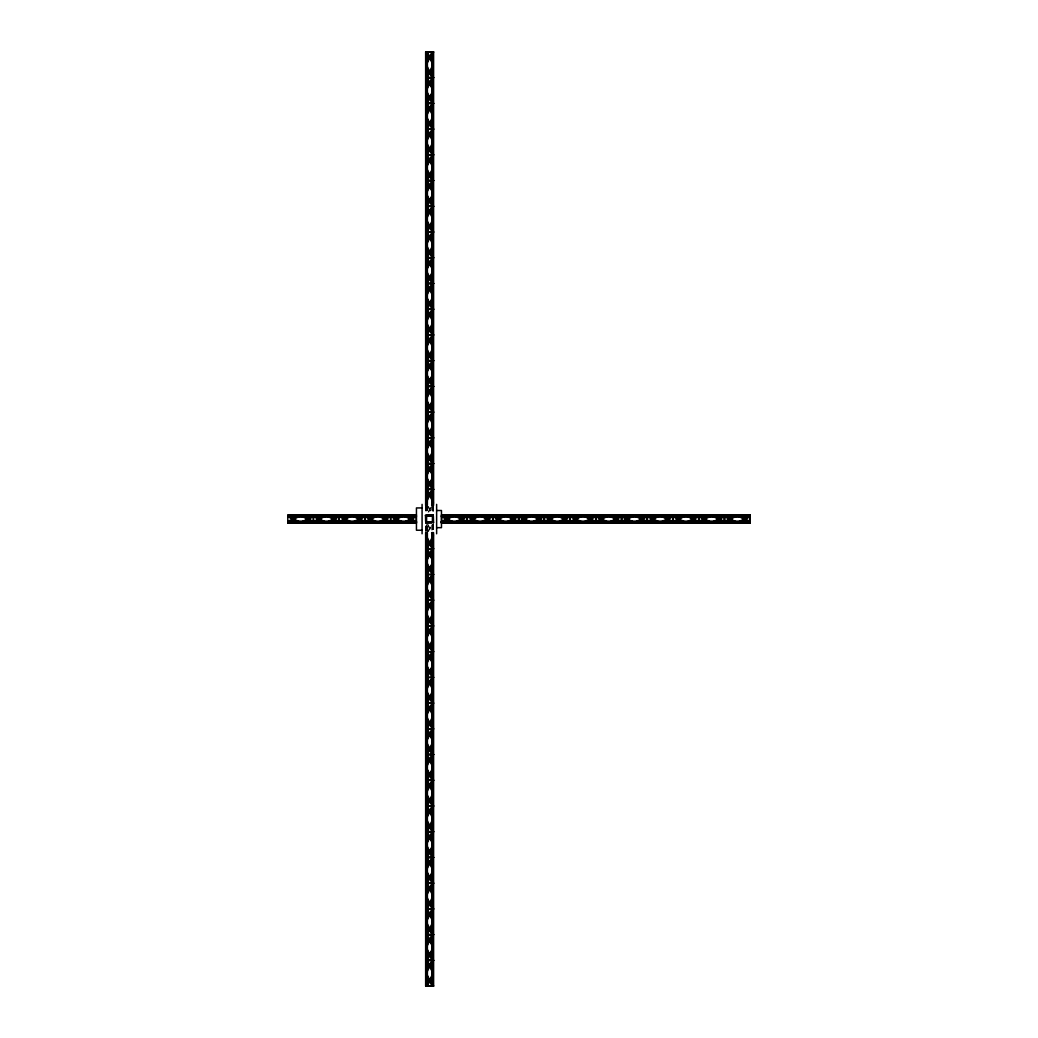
<?xml version="1.0" encoding="UTF-8"?>
<svg xmlns="http://www.w3.org/2000/svg" width="1038" height="1038" viewBox="0 0 1038 1038"><rect width="100%" height="100%" fill="white"/><g stroke="black" fill="none" stroke-linecap="round" stroke-linejoin="round"><path stroke-width="0.75" stroke-dasharray="5 3.75" d="M428.084 512.136L430.874 506.453M428.785 512.058L431.574 506.375M427.773 531.625L431.263 524.527M428.46 531.547L431.964 524.45L431.964 532.585M433.326 524.45L432.846 531.625M428.46 506.453L431.263 512.136M427.773 506.375L430.562 512.058M428.084 524.527L431.574 531.625M427.384 524.45L430.874 531.547M433.534 505.415L433.534 511.838M433.534 524.553L433.534 532.585M433.326 506.375L433.326 512.136M433.326 523.1L433.326 531.625M433.17 505.415L433.17 511.838M433.17 524.553L433.17 532.585M432.976 505.415L432.976 511.838M432.976 524.553L432.976 532.585M432.846 506.375L432.846 512.136M432.612 505.415L432.612 511.838M432.612 524.553L432.612 532.585M432.119 505.415L432.119 511.838M432.119 524.553L432.119 532.585M431.964 505.415L431.964 511.838M427.384 505.415L427.384 511.838M427.384 526.162L427.384 532.585M427.215 505.415L427.215 511.838M427.215 526.162L427.215 532.585M426.735 505.415L426.735 511.838M426.735 526.162L426.735 532.585M426.371 505.415L426.501 512.136M426.501 524.45L426.371 532.585M426.177 505.415L426.177 511.838M426.177 526.162L426.177 532.585M426.021 506.375L426.021 512.136M426.021 525.864L426.021 531.625M425.814 505.415L425.814 511.838M425.814 526.162L425.814 532.585M425.645 505.415L425.645 511.838M425.645 526.162L425.645 532.585"/><path stroke-width="1.5" d="M427.072 62.008L431.964 52.069M427.072 63.344L431.964 53.405M427.384 76.124L432.976 64.771L427.384 53.405M432.976 66.108L427.384 77.474L433.534 77.474M427.072 87.737L431.964 77.798M427.072 89.073L431.964 79.135M427.384 101.854L432.976 90.501L427.384 79.135M432.976 91.837L427.384 103.203L433.534 103.203M427.072 113.466L431.964 103.528M427.072 114.803L431.964 104.864M427.384 127.583L432.976 116.23L427.384 104.864M432.976 117.566L427.384 128.933L433.534 128.933M427.072 139.196L431.964 129.257M427.072 140.545L431.964 130.606M427.384 153.313L432.976 141.959L427.384 130.606M432.976 143.309L427.384 154.662L433.534 154.662M427.072 164.925L431.964 154.986M427.072 166.275L431.964 156.336M427.384 179.042L432.976 167.689L427.384 156.336M432.976 169.038L427.384 180.391L433.534 180.391M427.072 190.655L431.964 180.716M427.072 192.004L431.964 182.065M427.384 204.784L432.976 193.418L427.384 182.065M432.976 194.768L427.384 206.121L433.534 206.121M427.072 216.384L431.964 206.445M427.072 217.733L431.964 207.795M427.384 230.514L432.976 219.148L427.384 207.795M432.976 220.497L427.384 231.85L433.534 231.85M427.072 242.114L431.964 232.188M427.072 243.463L431.964 233.524M427.384 256.243L432.976 244.877L427.384 233.524M432.976 246.227L427.384 257.58L433.534 257.58M427.072 267.856L431.964 257.917M427.072 269.192L431.964 259.253M427.384 281.973L432.976 270.62L427.384 259.253M432.976 271.956L427.384 283.322L433.534 283.322M427.072 293.585L431.964 283.646M427.072 294.922L431.964 284.983M427.384 307.702L432.976 296.349L427.384 284.983M432.976 297.685L427.384 309.052L433.534 309.052M427.072 319.315L431.964 309.376M427.072 320.651L431.964 310.725M427.384 333.432L432.976 322.078L427.384 310.725M432.976 323.415L427.384 334.781L433.534 334.781M427.072 345.044L431.964 335.105M427.072 346.394L431.964 336.455M427.384 359.161L432.976 347.808L427.384 336.455M432.976 349.157L427.384 360.51L433.534 360.51M427.072 370.774L431.964 360.835M427.072 372.123L431.964 362.184M427.384 384.903L432.976 373.537L427.384 362.184M432.976 374.887L427.384 386.24L433.534 386.24M427.072 396.503L431.964 386.564M427.072 397.852L431.964 387.914M427.384 410.633L432.976 399.267L427.384 387.914M432.976 400.616L427.384 411.969L433.534 411.969M427.072 422.232L431.964 412.294M427.072 423.582L431.964 413.643M427.384 436.362L432.976 424.996L427.384 413.643M432.976 426.346L427.384 437.699L433.534 437.699M427.072 447.975L431.964 438.036M427.072 449.311L431.964 439.372M427.384 462.092L432.976 450.739L427.384 439.372M432.976 452.075L427.384 463.428L433.534 463.428M427.072 473.704L431.964 463.765M427.072 475.041L431.964 465.102M427.384 487.821L432.976 476.468L427.384 465.102M432.976 477.804L427.384 489.17L433.534 489.17M427.072 499.434L431.964 489.495M427.072 500.77L431.964 490.831M431.574 505.039L432.976 502.197L427.384 490.831M427.384 547.169L432.976 535.803L431.574 532.961M427.384 548.505L432.976 537.152M427.072 558.768L431.964 548.83M427.072 560.118L431.964 550.179M427.384 572.898L432.976 561.532L427.384 550.179M427.384 574.235L432.976 562.881M427.072 584.498L431.964 574.572M427.072 585.847L431.964 575.908M427.384 598.628L432.976 587.261L427.384 575.908M427.384 599.964L432.976 588.611M427.072 610.24L431.964 600.301M427.072 611.577L431.964 601.638M427.384 624.357L432.976 613.004L427.384 601.638M427.384 625.706L432.976 614.34M427.072 635.97L431.964 626.031M427.072 637.306L431.964 627.367M427.384 650.086L432.976 638.733L427.384 627.367M427.384 651.436L432.976 640.07M427.072 661.699L431.964 651.76M427.072 663.035L431.964 653.097M427.384 675.816L432.976 664.463L427.384 653.097M427.384 677.165L432.976 665.799M427.072 687.428L431.964 677.49M427.072 688.778L431.964 678.839M427.384 701.545L432.976 690.192L427.384 678.839M427.384 702.895L432.976 691.542M427.072 713.158L431.964 703.219M427.072 714.507L431.964 704.568M427.384 727.275L432.976 715.922L427.384 704.568M427.384 728.624L432.976 717.271M427.072 738.887L431.964 728.948M427.072 740.237L431.964 730.298M427.384 753.017L432.976 741.651L427.384 730.298M432.976 743L427.384 754.354L433.534 754.354M427.072 764.617L431.964 754.678M427.072 765.966L431.964 756.027M427.384 778.747L432.976 767.38L427.384 756.027M432.976 768.73L427.384 780.083L433.534 780.083M427.072 790.359L431.964 780.42M427.072 791.696L431.964 781.757M427.384 804.476L432.976 793.123L427.384 781.757M432.976 794.459L427.384 805.812L433.534 805.812M427.072 816.089L431.964 806.15M427.072 817.425L431.964 807.486M427.384 830.205L432.976 818.852L427.384 807.486M432.976 820.189L427.384 831.555L433.534 831.555M427.072 841.818L431.964 831.879M427.072 843.154L431.964 833.216M427.384 855.935L432.976 844.582L427.384 833.216M432.976 845.918L427.384 857.284L433.534 857.284M427.072 867.547L431.964 857.609M427.072 868.884L431.964 858.958M427.384 881.664L432.976 870.311L427.384 858.958M432.976 871.648L427.384 883.014L433.534 883.014M427.072 893.277L431.964 883.338M427.072 894.626L431.964 884.687M427.384 907.394L432.976 896.041L427.384 884.687M432.976 897.39L427.384 908.743L433.534 908.743M427.072 919.006L431.964 909.067M427.072 920.356L431.964 910.417M427.384 933.136L432.976 921.77L427.384 910.417M432.976 923.119L427.384 934.472L433.534 934.472M427.072 944.736L431.964 934.797M427.072 946.085L431.964 936.146M427.384 958.865L432.976 947.499L427.384 936.146M432.976 948.849L427.384 960.202L433.534 960.202M427.072 970.465L431.964 960.526M427.072 971.815L431.964 961.876M427.384 984.595L432.976 973.229L427.384 961.876M427.384 985.931L432.976 974.578M287.954 521.374L297.893 516.483M289.304 521.374L299.242 516.483M312.023 516.794L300.657 522.386L289.304 516.794M302.006 522.386L313.359 516.794M313.684 521.374L323.622 516.483M315.033 521.374L324.972 516.483M337.752 516.794L326.386 522.386L315.033 516.794M327.736 522.386L339.089 516.794M339.426 521.374L349.365 516.483M340.762 521.374L350.701 516.483M363.482 516.794L352.129 522.386L340.762 516.794M353.465 522.386L364.831 516.794M365.155 521.374L375.094 516.483M366.492 521.374L376.431 516.483M389.211 516.794L377.858 522.386L366.492 516.794M379.194 522.386L390.56 516.794M390.885 521.374L400.824 516.483M392.221 521.374L402.16 516.483M414.941 516.794L403.587 522.386L392.221 516.794M404.924 522.386L416.29 516.794M441.591 521.374L451.53 516.483M442.941 521.374L452.879 516.483M465.66 516.794L454.294 522.386L442.941 516.794M455.643 522.386L466.996 516.794M467.321 521.374L477.259 516.483M468.67 521.374L478.609 516.483M491.389 516.794L480.023 522.386L468.67 516.794M481.373 522.386L492.726 516.794M493.063 521.374L502.989 516.483M494.399 521.374L504.338 516.483M517.119 516.794L505.753 522.386L494.399 516.794M507.102 522.386L518.455 516.794M518.792 521.374L528.731 516.483M520.129 521.374L530.068 516.483M542.848 516.794L531.495 522.386L520.129 516.794M532.831 522.386L544.197 516.794M544.522 521.374L554.461 516.483M545.858 521.374L555.797 516.483M568.577 516.794L557.224 522.386L545.858 516.794M558.561 522.386L569.927 516.794M570.251 521.374L580.19 516.483M571.601 521.374L581.527 516.483M594.307 516.794L582.954 522.386L571.601 516.794M584.29 522.386L595.656 516.794M595.981 521.374L605.92 516.483M597.33 521.374L607.269 516.483M620.036 516.794L608.683 522.386L597.33 516.794M610.033 522.386L621.386 516.794M621.71 521.374L631.649 516.483M623.06 521.374L632.998 516.483M645.779 516.794L634.413 522.386L623.06 516.794M635.762 522.386L647.115 516.794M647.44 521.374L657.378 516.483M648.789 521.374L658.728 516.483M671.508 516.794L660.142 522.386L648.789 516.794M661.491 522.386L672.845 516.794M673.169 521.374L683.108 516.483M674.518 521.374L684.457 516.483M697.238 516.794L685.871 522.386L674.518 516.794M687.221 522.386L698.574 516.794M698.911 521.374L708.85 516.483M700.248 521.374L710.187 516.483M722.967 516.794L711.614 522.386L700.248 516.794M712.95 522.386L724.316 516.794M724.641 521.374L734.58 516.483M725.977 521.374L735.916 516.483M748.696 516.794L737.343 522.386L725.977 516.794M738.68 522.386L750.046 516.794M433.689 51.9L425.645 51.9L425.645 505.415M425.814 52.069L433.534 52.069M426.021 63.422L426.021 66.108M425.814 77.474L426.735 77.474L425.814 77.798M425.645 77.629L433.689 77.629M433.534 77.798L427.384 77.798L432.976 89.151M426.021 89.151L426.021 91.837M425.814 103.203L426.735 103.528L425.814 103.528M425.645 103.359L433.689 103.359M433.534 103.528L427.384 103.528L432.976 114.881M426.021 114.881L426.021 117.566M425.814 128.933L426.735 128.933L425.814 129.257M425.645 129.088L433.689 129.088M433.534 129.257L427.384 129.257L432.976 140.61M426.021 140.61L426.021 143.309M425.814 154.662L426.735 154.662L425.814 154.986M425.645 154.831L433.689 154.831M433.534 154.986L427.384 154.986L432.976 166.352M426.021 166.352L426.021 169.038M425.814 180.391L426.735 180.391L425.814 180.716M425.645 180.56L433.689 180.56M433.534 180.716L427.384 180.716L432.976 192.082M426.021 192.082L426.021 194.768M425.814 206.121L426.735 206.121L425.814 206.445M425.645 206.29L433.689 206.29M433.534 206.445L427.384 206.445L432.976 217.811M426.021 217.811L426.021 220.497M425.814 231.85L426.735 231.85L425.814 232.188M425.645 232.019L433.689 232.019M433.534 232.188L427.384 232.188L432.976 243.541M426.021 243.541L426.021 246.227M425.814 257.58L426.735 257.58L425.814 257.917M425.645 257.748L433.689 257.748M433.534 257.917L427.384 257.917L432.976 269.27M426.021 269.27L426.021 271.956M425.814 283.322L426.735 283.322L425.814 283.646M425.645 283.478L433.689 283.478M433.534 283.646L427.384 283.646L432.976 295M426.021 295L426.021 297.685M425.814 309.052L426.735 309.052L425.814 309.376M425.645 309.207L433.689 309.207M433.534 309.376L427.384 309.376L432.976 320.729M426.021 320.729L426.021 323.415M425.814 334.781L426.735 334.781L425.814 335.105M425.645 334.937L433.689 334.937M433.534 335.105L427.384 335.105L432.976 346.458M426.021 346.458L426.021 349.157M425.814 360.51L426.735 360.51L425.814 360.835M425.645 360.679L433.689 360.679M433.534 360.835L427.384 360.835L432.976 372.201M426.021 372.201L426.021 374.887M425.814 386.24L426.735 386.564L425.814 386.564M425.645 386.408L433.689 386.408M433.534 386.564L427.384 386.564L432.976 397.93M426.021 397.93L426.021 400.616M425.814 411.969L426.735 411.969L425.814 412.294M425.645 412.138L433.689 412.138M433.534 412.294L427.384 412.294L432.976 423.66M426.021 423.66L426.021 426.346M425.814 437.699L426.735 437.699L425.814 438.036M425.645 437.867L433.689 437.867M433.534 438.036L427.384 438.036L432.976 449.389M426.021 449.389L426.021 452.075M425.814 463.428L426.735 463.428L425.814 463.765M425.645 463.597L433.689 463.597M433.534 463.765L427.384 463.765L432.976 475.119M426.021 475.119L426.021 477.804M425.814 489.17L426.735 489.17L425.814 489.495M425.645 489.326L433.689 489.326M433.534 489.495L427.384 489.495L432.976 500.848M426.021 500.848L426.501 505.039M422.077 507.932L416.446 507.932L416.446 530.223L422.077 530.223M436.635 510.501L441.474 510.501L441.474 527.667L436.635 527.667M416.446 515.056L287.798 515.056L287.798 523.1L416.446 523.1M427.059 515.056L433.365 514.9L432.444 515.056M441.435 515.056L750.202 515.056L750.202 523.1L441.435 523.1M287.798 515.224L416.446 515.224M427.215 515.263L432.807 515.263M441.435 515.224L750.202 515.224M425.645 515.614L427.059 515.419M427.215 515.743L432.807 515.743M425.645 515.977L425.489 515.056L425.645 521.374L426.566 521.374L426.566 515.614M432.807 515.977L427.059 515.977L427.215 515.056M287.798 516.626L416.446 516.626M432.444 516.626L433.365 516.626M441.435 516.626L750.202 516.626M287.798 516.794L416.446 516.794M441.435 516.794L750.202 516.794M425.645 521.206L426.566 521.206M287.798 521.374L416.446 521.374M441.435 521.374L750.202 521.374M287.798 521.53L416.446 521.53M441.435 521.53L750.202 521.53M426.203 521.855L431.964 521.855M433.365 521.855L433.534 522.776L433.365 516.47L432.444 516.47L432.444 522.218M287.798 522.023L416.446 522.023M426.203 522.088L431.795 522.088M441.435 522.023L750.202 522.023M287.954 522.257L313.359 522.257M313.684 522.257L339.089 522.257M339.426 522.257L364.831 522.257M365.155 522.257L390.56 522.257M390.885 522.257L416.29 522.257M431.964 522.218L433.365 522.218M441.591 522.257L466.996 522.257M467.321 522.257L492.726 522.257M493.063 522.257L518.455 522.257M518.792 522.257L544.197 522.257M544.522 522.257L569.927 522.257M570.251 522.257L595.656 522.257M595.981 522.257L621.386 522.257M621.71 522.257L647.115 522.257M647.44 522.257L672.845 522.257M673.169 522.257L698.574 522.257M698.911 522.257L724.316 522.257M724.641 522.257L750.046 522.257M287.798 522.386L416.446 522.386M431.964 522.412L433.365 522.412M441.435 522.386L750.202 522.386M287.798 522.581L416.446 522.581M426.203 522.568L431.795 522.568M441.435 522.581L750.202 522.581M287.798 522.944L416.446 522.944M441.435 522.944L750.202 522.944M426.021 537.152L426.501 532.961M425.645 548.674L433.689 548.674M425.814 548.83L426.735 548.505M433.534 548.83L427.384 548.83L432.976 560.196M426.021 560.196L426.021 562.881M425.645 574.403L433.689 574.403M425.814 574.572L426.735 574.235M433.534 574.572L427.384 574.572L432.976 585.925M426.021 585.925L426.021 588.611M425.645 600.133L433.689 600.133M425.814 600.301L426.735 599.964M433.534 600.301L427.384 600.301L432.976 611.654M426.021 611.654L426.021 614.34M425.645 625.862L433.689 625.862M425.814 626.031L426.735 625.706M433.534 626.031L427.384 626.031L432.976 637.384M426.021 637.384L426.021 640.07M425.645 651.592L433.689 651.592M425.814 651.76L426.735 651.436M433.534 651.76L427.384 651.76L432.976 663.113M426.021 663.113L426.021 665.799M425.645 677.321L433.689 677.321M425.814 677.49L426.735 677.165M433.534 677.49L427.384 677.49L432.976 688.843M426.021 688.843L426.021 691.542M425.645 703.063L433.689 703.063M425.814 703.219L426.735 702.895M433.534 703.219L427.384 703.219L432.976 714.585M426.021 714.585L426.021 717.271M425.645 728.793L433.689 728.793M425.814 728.948L426.735 728.624M433.534 728.948L427.384 728.948L432.976 740.315M426.021 740.315L426.021 743M425.814 754.354L426.735 754.354L425.814 754.678M425.645 754.522L433.689 754.522M433.534 754.678L427.384 754.678L432.976 766.044M426.021 766.044L426.021 768.73M425.814 780.083L426.735 780.083L425.814 780.42M425.645 780.252L433.689 780.252M433.534 780.42L427.384 780.42L432.976 791.773M426.021 791.773L426.021 794.459M425.814 805.812L426.735 805.812L425.814 806.15M425.645 805.981L433.689 805.981M433.534 806.15L427.384 806.15L432.976 817.503M426.021 817.503L426.021 820.189M425.814 831.555L426.735 831.555L425.814 831.879M425.645 831.71L433.689 831.71M433.534 831.879L427.384 831.879L432.976 843.232M426.021 843.232L426.021 845.918M425.814 857.284L426.735 857.284L425.814 857.609M425.645 857.44L433.689 857.44M433.534 857.609L427.384 857.609L432.976 868.962M426.021 868.962L426.021 871.648M425.814 883.014L426.735 883.014L425.814 883.338M425.645 883.169L433.689 883.169M433.534 883.338L427.384 883.338L432.976 894.691M426.021 894.691L426.021 897.39M425.814 908.743L426.735 908.743L425.814 909.067M425.645 908.912L433.689 908.912M433.534 909.067L427.384 909.067L432.976 920.434M426.021 920.434L426.021 923.119M425.814 934.472L426.735 934.472L425.814 934.797M425.645 934.641L433.689 934.641M433.534 934.797L427.384 934.797L432.976 946.163M426.021 946.163L426.021 948.849M425.814 960.202L426.735 960.202L425.814 960.526M425.645 960.371L433.689 960.371M433.534 960.526L427.384 960.526L432.976 971.892M426.021 971.892L426.021 974.578M425.814 985.931L433.534 985.931M433.689 986.1L425.645 986.1L425.645 532.585M740.107 516.483L750.046 521.374M738.758 516.483L748.696 521.374M724.641 516.794L735.994 522.386M714.378 516.483L724.316 521.374M713.028 516.483L722.967 521.374M698.911 516.794L710.264 522.386M688.635 516.483L698.574 521.374M687.299 516.483L697.238 521.374M673.169 516.794L684.535 522.386M662.906 516.483L672.845 521.374M661.569 516.483L671.508 521.374M647.44 516.794L658.806 522.386M637.176 516.483L647.115 521.374M635.84 516.483L645.779 521.374M621.71 516.794L633.076 522.386M611.447 516.483L621.386 521.374M610.097 516.483L620.036 521.374M595.981 516.794L607.334 522.386M585.717 516.483L595.656 521.374M584.368 516.483L594.307 521.374M570.251 516.794L581.604 522.386M559.988 516.483L569.927 521.374M558.639 516.483L568.577 521.374M544.522 516.794L555.875 522.386M534.259 516.483L544.197 521.374M532.909 516.483L542.848 521.374M518.792 516.794L530.146 522.386M508.529 516.483L518.455 521.374M507.18 516.483L517.119 521.374M493.063 516.794L504.416 522.386M482.787 516.483L492.726 521.374M481.45 516.483L491.389 521.374M467.321 516.794L478.687 522.386M457.057 516.483L466.996 521.374M455.721 516.483L465.66 521.374M441.591 516.794L452.957 522.386M406.351 516.483L416.29 521.374M405.002 516.483L414.941 521.374M390.885 516.794L402.238 522.386M380.622 516.483L390.56 521.374M379.272 516.483L389.211 521.374M365.155 516.794L376.509 522.386M354.892 516.483L364.831 521.374M353.543 516.483L363.482 521.374M339.426 516.794L350.779 522.386M329.15 516.483L339.089 521.374M327.813 516.483L337.752 521.374M313.684 516.794L325.05 522.386M303.42 516.483L313.359 521.374M302.084 516.483L312.023 521.374M287.954 516.794L299.32 522.386M427.384 52.069L432.976 63.422M427.072 66.185L431.964 76.124M427.072 67.535L431.964 77.474M427.072 91.915L431.964 101.854M427.072 93.264L431.964 103.203M427.072 117.644L431.964 127.583M427.072 118.994L431.964 128.933M427.072 143.374L431.964 153.313M427.072 144.723L431.964 154.662M427.072 169.116L431.964 179.042M427.072 170.453L431.964 180.391M427.072 194.846L431.964 204.784M427.072 196.182L431.964 206.121M427.072 220.575L431.964 230.514M427.072 221.911L431.964 231.85M427.072 246.304L431.964 256.243M427.072 247.641L431.964 257.58M427.072 272.034L431.964 281.973M427.072 273.383L431.964 283.322M427.072 297.763L431.964 307.702M427.072 299.113L431.964 309.052M427.072 323.493L431.964 333.432M427.072 324.842L431.964 334.781M427.072 349.222L431.964 359.161M427.072 350.572L431.964 360.51M427.072 374.965L431.964 384.903M427.072 376.301L431.964 386.24M427.072 400.694L431.964 410.633M427.072 402.03L431.964 411.969M427.072 426.423L431.964 436.362M427.072 427.76L431.964 437.699M427.072 452.153L431.964 462.092M427.072 453.502L431.964 463.428M427.072 477.882L431.964 487.821M427.072 479.232L431.964 489.17M427.072 537.23L431.964 547.169M427.072 538.566L431.964 548.505M427.072 562.959L431.964 572.898M427.072 564.296L431.964 574.235M427.072 588.689L431.964 598.628M427.072 590.025L431.964 599.964M427.072 614.418L431.964 624.357M427.072 615.768L431.964 625.706M427.072 640.148L431.964 650.086M427.072 641.497L431.964 651.436M427.072 665.877L431.964 675.816M427.072 667.226L431.964 677.165M427.072 691.606L431.964 701.545M427.072 692.956L431.964 702.895M427.072 717.349L431.964 727.275M427.072 718.685L431.964 728.624M427.072 743.078L431.964 753.017M427.072 744.415L431.964 754.354M427.072 768.808L431.964 778.747M427.072 770.144L431.964 780.083M427.072 794.537L431.964 804.476M427.072 795.887L431.964 805.812M427.072 820.267L431.964 830.205M427.072 821.616L431.964 831.555M427.072 845.996L431.964 855.935M427.072 847.345L431.964 857.284M427.072 871.725L431.964 881.664M427.072 873.075L431.964 883.014M427.072 897.455L431.964 907.394M427.072 898.804L431.964 908.743M427.072 923.197L431.964 933.136M427.072 924.534L431.964 934.472M427.072 948.927L431.964 958.865M427.072 950.263L431.964 960.202M427.072 974.656L431.964 984.595M427.072 975.992L431.964 985.931M750.046 515.224L750.046 522.944M724.641 515.224L724.641 522.944M724.472 515.056L724.472 523.1M724.316 515.224L724.316 522.944M698.911 515.224L698.911 522.944M698.743 515.056L698.743 523.1M698.574 515.224L698.574 522.944M673.169 515.224L673.169 522.944M673.013 515.056L673.013 523.1M672.845 515.224L672.845 522.944M647.44 515.224L647.44 522.944M647.284 515.056L647.284 523.1M647.115 515.224L647.115 522.944M621.71 515.224L621.71 522.944M621.554 515.056L621.554 523.1M621.386 515.224L621.386 522.944M595.981 515.224L595.981 522.944M595.812 515.056L595.812 523.1M595.656 515.224L595.656 522.944M570.251 515.224L570.251 522.944M570.083 515.056L570.083 523.1M569.927 515.224L569.927 522.944M544.522 515.224L544.522 522.944M544.353 515.056L544.353 523.1M544.197 515.224L544.197 522.944M518.792 515.224L518.792 522.944M518.624 515.056L518.624 523.1M518.455 515.224L518.455 522.944M493.063 515.224L493.063 522.944M492.894 515.056L492.894 523.1M492.726 515.224L492.726 522.944M467.321 515.224L467.321 522.944M467.165 515.056L467.165 523.1M466.996 515.224L466.996 522.944M441.591 515.224L441.591 522.944M436.635 504.364L436.635 533.792M433.534 51.9L433.534 505.415M433.534 532.585L433.534 986.1M433.326 52.069L433.326 77.474M433.326 77.798L433.326 103.203M433.326 103.528L433.326 128.933M433.326 129.257L433.326 154.662M433.326 154.986L433.326 180.391M433.326 180.716L433.326 206.121M433.326 206.445L433.326 231.85M433.326 232.188L433.326 257.58M433.326 257.917L433.326 283.322M433.326 283.646L433.326 309.052M433.326 309.376L433.326 334.781M433.326 335.105L433.326 360.51M433.326 360.835L433.326 386.24M433.326 386.564L433.326 411.969M433.326 412.294L433.326 437.699M433.326 438.036L433.326 463.428M433.326 463.765L433.326 489.17M433.326 489.495L433.326 503.534L432.846 489.495M433.326 548.505L433.326 534.466L432.846 548.505M433.326 548.83L433.326 574.235M433.326 574.572L433.326 599.964M433.326 600.301L433.326 625.706M433.326 626.031L433.326 651.436M433.326 651.76L433.326 677.165M433.326 677.49L433.326 702.895M433.326 703.219L433.326 728.624M433.326 728.948L433.326 754.354M433.326 754.678L433.326 780.083M433.326 780.42L433.326 805.812M433.326 806.15L433.326 831.555M433.326 831.879L433.326 857.284M433.326 857.609L433.326 883.014M433.326 883.338L433.326 908.743M433.326 909.067L433.326 934.472M433.326 934.797L433.326 960.202M433.326 960.526L433.326 985.931M433.17 51.9L433.17 505.415M433.157 516.626L433.157 522.218M433.17 532.585L433.17 986.1M432.976 51.9L432.976 505.415M433.002 515.056L433.002 516.47M432.976 532.585L432.976 986.1M432.846 52.069L432.846 77.474M432.846 77.798L432.846 103.203M432.846 103.528L432.846 128.933M432.846 129.257L432.846 154.662M432.846 154.986L432.846 180.391M432.846 180.716L432.846 206.121M432.846 206.445L432.846 231.85M432.846 232.188L432.846 257.58M432.846 257.917L432.846 283.322M432.846 283.646L432.846 309.052M432.846 309.376L432.846 334.781M432.846 335.105L432.846 360.51M432.846 360.835L432.846 386.24M432.846 386.564L432.846 411.969M432.846 412.294L432.846 437.699M432.846 438.036L432.846 463.428M432.846 463.765L432.846 489.17M432.807 515.056L432.677 522.218M432.846 548.83L432.846 574.235M432.846 574.572L432.846 599.964M432.846 600.301L432.846 625.706M432.846 626.031L432.846 651.436M432.846 651.76L432.846 677.165M432.846 677.49L432.846 702.895M432.846 703.219L432.846 728.624M432.846 728.948L432.846 754.354M432.846 754.678L432.846 780.083M432.846 780.42L432.846 805.812M432.846 806.15L432.846 831.555M432.846 831.879L432.846 857.284M432.846 857.609L432.846 883.014M432.846 883.338L432.846 908.743M432.846 909.067L432.846 934.472M432.846 934.797L432.846 960.202M432.846 960.526L432.846 985.931M432.612 51.9L432.612 505.415M432.612 532.585L432.612 986.1M432.119 51.9L432.119 505.415M432.119 532.585L432.119 986.1M431.964 51.9L431.964 505.415M431.795 521.855L431.964 522.776L425.645 522.944M431.964 532.585L431.964 986.1M427.384 51.9L427.384 505.415M427.384 532.585L427.384 986.1M427.215 51.9L427.215 505.415M427.215 532.585L427.215 986.1M426.333 515.614L426.203 522.776M426.021 52.069L426.021 77.474M426.021 77.798L426.021 103.203M426.021 103.528L426.021 128.933M426.021 129.257L426.021 154.662M426.021 154.986L426.021 180.391M426.021 180.716L426.021 206.121M426.021 206.445L426.021 231.85M426.021 232.188L426.021 257.58M426.021 257.917L426.021 283.322M426.021 283.646L426.021 309.052M426.021 309.376L426.021 334.781M426.021 335.105L426.021 360.51M426.021 360.835L426.021 386.24M426.021 386.564L426.021 411.969M426.021 412.294L426.021 437.699M426.021 438.036L426.021 463.428M426.021 463.765L426.021 489.17M426.021 489.495L426.021 505.039M426.008 521.374L426.008 522.776M426.021 532.961L426.021 548.505M426.021 548.83L426.021 574.235M426.021 574.572L426.021 599.964M426.021 600.301L426.021 625.706M426.021 626.031L426.021 651.436M426.021 651.76L426.021 677.165M426.021 677.49L426.021 702.895M426.021 703.219L426.021 728.624M426.021 728.948L426.021 754.354M426.021 754.678L426.021 780.083M426.021 780.42L426.021 805.812M426.021 806.15L426.021 831.555M426.021 831.879L426.021 857.284M426.021 857.609L426.021 883.014M426.021 883.338L426.021 908.743M426.021 909.067L426.021 934.472M426.021 934.797L426.021 960.202M426.021 960.526L426.021 985.931M425.814 51.9L425.814 505.415M425.852 515.614L425.852 521.206M425.814 532.585L425.814 986.1M422.077 504.364L422.077 533.792M416.29 515.224L416.29 522.944M390.716 515.056L390.716 523.1M390.56 515.224L390.56 522.944M364.987 515.056L364.987 523.1M364.831 515.224L364.831 522.944M339.257 515.056L339.257 523.1M339.089 515.224L339.089 522.944M313.528 515.056L313.528 523.1M313.359 515.224L313.359 522.944M302.006 515.432L299.32 515.912L302.006 515.432M327.736 515.432L325.05 515.912L327.736 515.432M353.465 515.432L350.779 515.912L353.465 515.432M379.194 515.432L376.509 515.912L379.194 515.432M404.924 515.432L402.238 515.912L404.924 515.432M455.643 515.432L452.957 515.912L455.643 515.432M481.373 515.432L478.687 515.912L481.373 515.432M507.102 515.432L504.416 515.912L507.102 515.432M532.831 515.432L530.146 515.912L532.831 515.432M558.561 515.432L555.875 515.912L558.561 515.432M584.29 515.432L581.604 515.912L584.29 515.432M610.033 515.432L607.334 515.912L610.033 515.432M635.762 515.432L633.076 515.912L635.762 515.432M661.491 515.432L658.806 515.912L661.491 515.432M687.221 515.432L684.535 515.912L687.221 515.432M712.95 515.432L710.264 515.912L712.95 515.432M738.68 515.432L735.994 515.912L738.68 515.432"/></g></svg>
